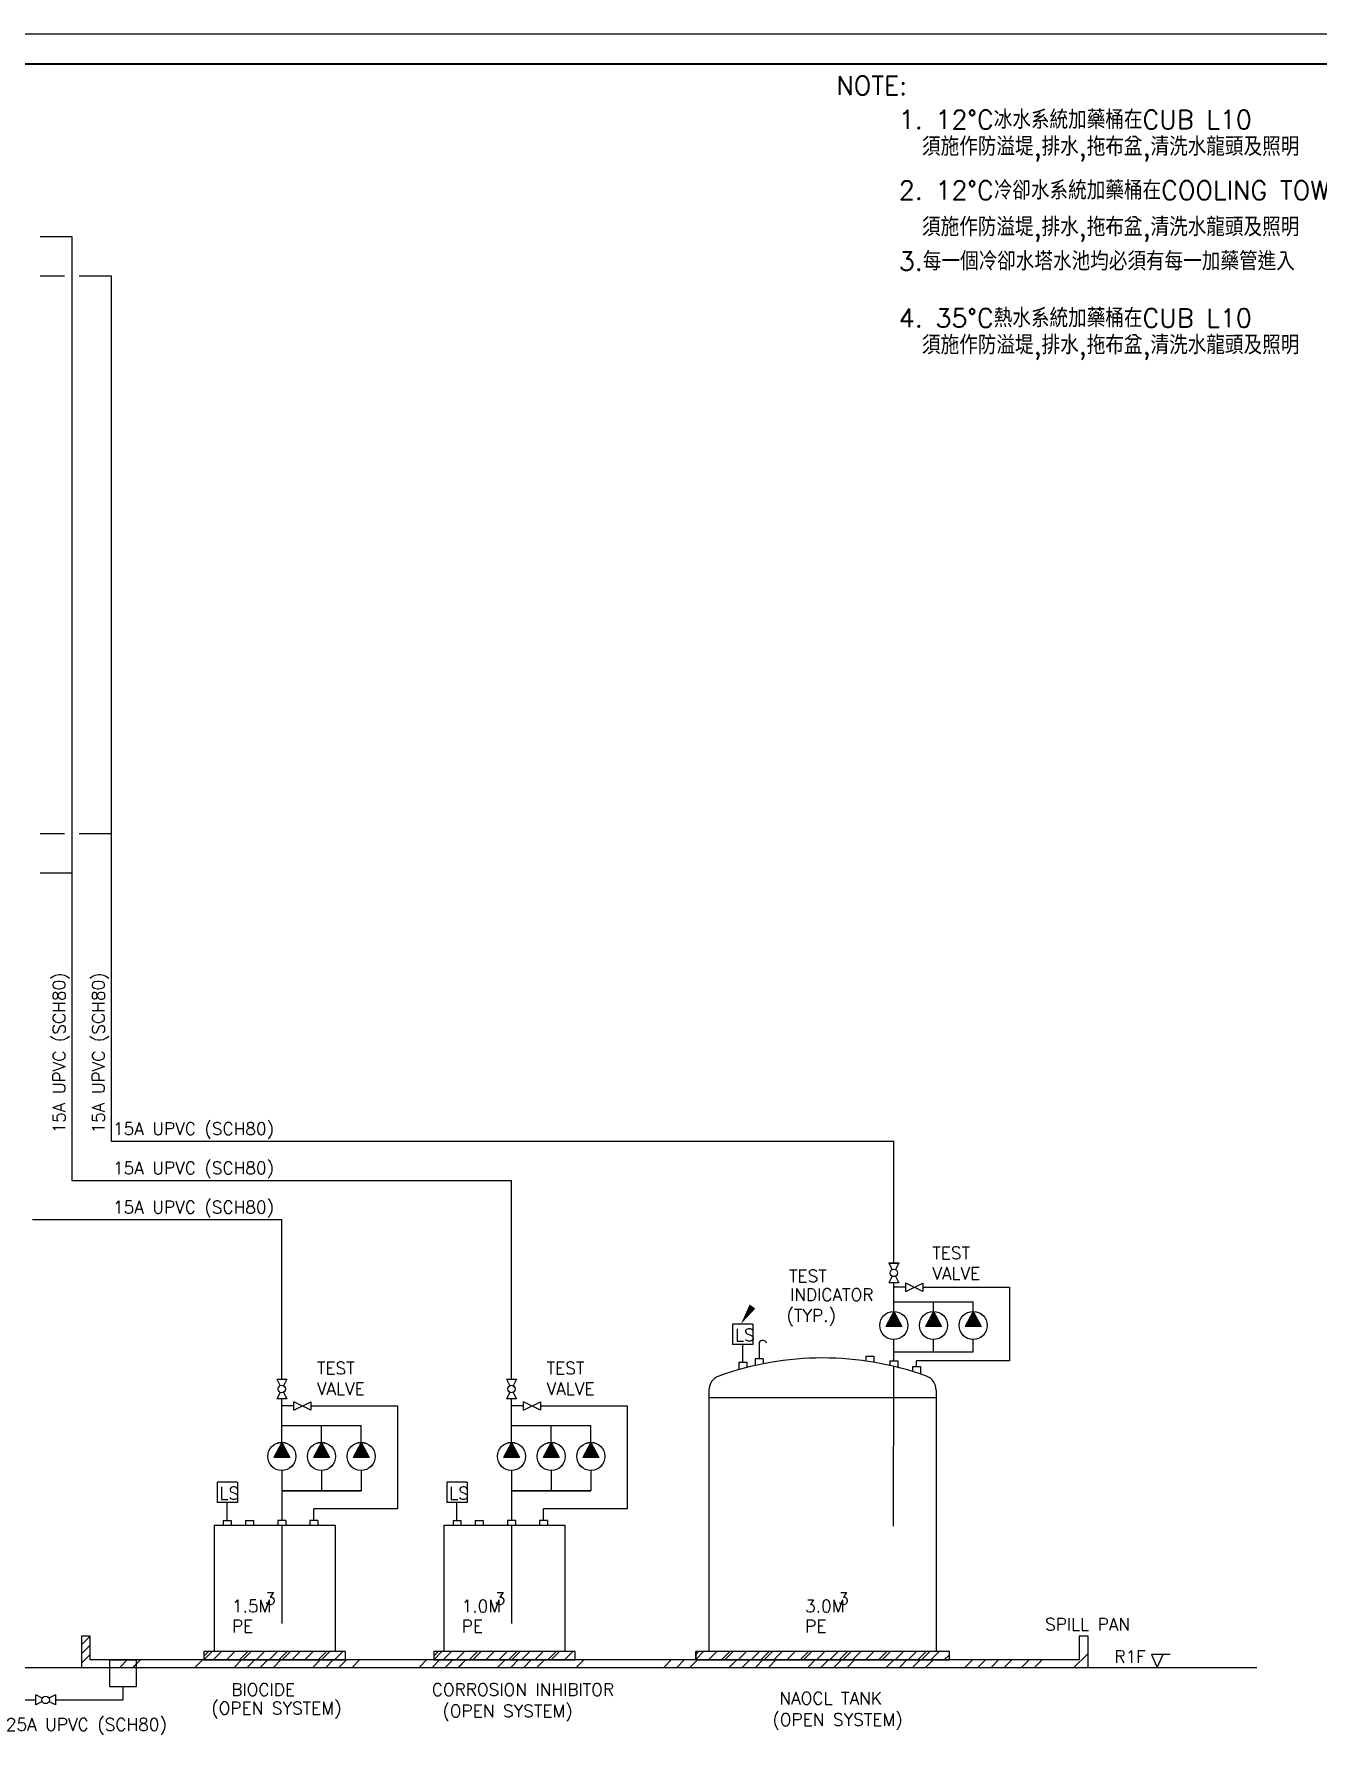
# Model space of a CAD drawing. Header units: millimetres. Extents: x 26 to 866, y -6072 to -5425.
# Drawn here: x 465.7 to 724.5, y -5769.2 to -5425.2 of the extents above; entities that cross this region are included whole.
import ezdxf
from ezdxf.enums import TextEntityAlignment as Align

# ---------------------------------------------------------------- set-up
doc = ezdxf.new("R2010")
doc.units = ezdxf.units.MM
doc.layers.add('M-CWTR-TEXT', color=7, linetype='Continuous')
doc.layers.add('M-HVAC-VALVE-FUTURE', color=8, linetype='Continuous')
doc.styles.add('AA-TXT', font='simplex.shx', dxfattribs={"width": 0.8, "bigfont": 'chineset.shx'})

# ---------------------------------------------------------------- blocks, each defined once
blk = doc.blocks.new('A$Ce967d797')
for p, q in [((409, 283), (0, 283)), ((406.53, 280.07), (2.47, 280.07))]:
    blk.add_line(p, q)
blk = doc.blocks.new('A$C525b6b98')
at = {"xscale": 1.000475039848343, "yscale": 1.000475039848343, "zscale": 1.000475039848343}
blk.add_blockref('A$Ce967d797', (0, 0), dxfattribs=at)
blk = doc.blocks.new('0111B')
for p, q in [((0, 4), (0.66, 2.67)), ((0, 4), (2, 4)), ((2, 4), (1.34, 2.67)), ((0.66, 1.33), (0, 0)), ((2, 0), (0, 0)), ((1.34, 1.33), (2, 0))]:
    blk.add_line(p, q)
blk.add_circle((1, 2), 0.75)
blk = doc.blocks.new('MA20D1')
at = {"linetype": 'ByBlock'}
for p, q in [((-0.5, -0.25), (-0.5, 0.25)), ((-0.5, -0.25), (0.5, 0.25)), ((0.5, -0.25), (-0.5, 0.25)), ((0.5, 0.25), (0.5, -0.25))]:
    blk.add_line(p, q, dxfattribs=at)
blk = doc.blocks.new('A$C95a938be')
at = {"layer": 'M-HVAC-VALVE-FUTURE'}
h = blk.add_hatch(dxfattribs=at)
h.set_pattern_fill('ANSI34', color=256, scale=14.933333, style=0)
h.set_pattern_definition([(45, (-147.731, -152.008), (-7.9196, 7.9196), []), (45, (-145.091, -152.008), (-7.9196, 7.9196), []), (45, (-142.451, -152.008), (-7.9196, 7.9196), []), (45, (-139.811, -152.008), (-7.9196, 7.9196), [])])
h.paths.add_polyline_path([(167.91, -88.87), (167.91, -90.55), (196.46, -90.55), (196.46, -88.87)])
h = blk.add_hatch(dxfattribs=at)
h.set_pattern_fill('ANSI34', color=256, scale=14.933333, style=0)
h.set_pattern_definition([(45, (-101.425, -152.008), (-7.9196, 7.9196), []), (45, (-98.785, -152.008), (-7.9196, 7.9196), []), (45, (-96.145, -152.008), (-7.9196, 7.9196), []), (45, (-93.505, -152.008), (-7.9196, 7.9196), [])])
h.paths.add_polyline_path([(214.22, -88.87), (214.22, -90.55), (242.77, -90.55), (242.77, -88.87)])
h = blk.add_hatch(dxfattribs=at)
h.set_pattern_fill('ANSI34', color=256, scale=14.933333, style=0)
h.set_pattern_definition([(45, (-101.694, -152.008), (-7.9196, 7.9196), []), (45, (-99.055, -152.008), (-7.9196, 7.9196), []), (45, (-96.415, -152.008), (-7.9196, 7.9196), []), (45, (-93.775, -152.008), (-7.9196, 7.9196), [])])
h.paths.add_polyline_path([(267.56, -88.87), (267.56, -90.55), (267.05, -90.55), (267.05, -88.87)])
h = blk.add_hatch(dxfattribs=at)
h.set_pattern_fill('ANSI34', color=252, scale=14.933333, style=0)
h.set_pattern_definition([(45, (-50.579, -152.008), (-7.9196, 7.9196), []), (45, (-47.939, -152.008), (-7.9196, 7.9196), []), (45, (-45.299, -152.008), (-7.9196, 7.9196), []), (45, (-42.66, -152.008), (-7.9196, 7.9196), [])])
h.paths.add_polyline_path([(267.05, -88.87), (267.05, -90.55), (318.17, -90.55), (318.17, -88.87)])
for p, q in [((134.86, 196.41), (141.27, 196.41)), ((141.27, 196.41), (141.27, 6.14)), ((134.86, 188.49), (139.77, 188.49)), ((142.77, 188.49), (149.19, 188.49)), ((149.19, 188.49), (149.19, 14.06)), ((134.86, 76.07), (139.77, 76.07)), ((142.77, 76.07), (149.19, 76.07)), ((134.86, 68.16), (141.27, 68.16)), ((149.19, 14.06), (306.97, 14.06)), ((306.97, -10.53), (306.97, 14.06)), ((141.27, 6.14), (229.9, 6.14)), ((229.9, -33.93), (229.9, 6.14)), ((133.36, -1.77), (183.59, -1.77)), ((183.59, -33.93), (183.59, -1.77)), ((306.96, -20.28), (306.97, -14.53)), ((309.4, -15.42), (306.96, -15.42)), ((312.81, -15.42), (330.31, -15.42)), ((330.31, -15.42), (330.31, -30.25)), ((306.96, -18.34), (322.97, -18.35)), ((314.96, -20.28), (314.97, -18.35)), ((322.96, -20.28), (322.97, -18.35)), ((278.57, -22.83), (274.46, -22.83)), ((274.46, -22.83), (274.46, -26.94)), ((278.57, -22.83), (278.57, -26.94)), ((278.57, -26.94), (274.46, -26.94)), ((276.51, -30.53), (276.51, -26.94)), ((306.96, -30.24), (306.96, -25.94)), ((314.96, -28.42), (314.96, -25.94)), ((322.96, -28.43), (322.96, -25.94)), ((306.96, -28.42), (322.96, -28.43)), ((330.31, -30.25), (311.55, -30.25)), ((311.55, -31.41), (311.55, -30.25)), ((306.94, -63.56), (306.96, -31.35)), ((269.72, -88.87), (269.72, -36.13)), ((269.72, -37.63), (315.5, -37.63)), ((315.5, -36.13), (315.5, -88.87)), ((183.59, -46.88), (183.59, -37.93)), ((186.03, -39.33), (183.59, -39.33)), ((189.44, -39.33), (206.93, -39.33)), ((206.93, -39.33), (206.93, -60.07)), ((229.9, -46.88), (229.9, -37.93)), ((232.33, -39.33), (229.9, -39.33)), ((235.75, -39.33), (253.24, -39.33)), ((253.24, -39.33), (253.24, -60.07)), ((183.59, -43.27), (199.59, -43.27)), ((191.59, -46.88), (191.59, -43.27)), ((199.59, -46.88), (199.59, -43.27)), ((229.9, -43.27), (245.9, -43.27)), ((237.9, -46.88), (237.9, -43.27)), ((245.9, -46.88), (245.9, -43.27)), ((170.55, -54.71), (170.55, -58.82)), ((174.66, -54.71), (170.55, -54.71)), ((174.66, -54.71), (174.66, -58.82)), ((183.59, -52.35), (183.59, -62.41)), ((191.59, -52.35), (191.59, -56.42)), ((199.59, -52.35), (199.59, -56.42)), ((216.85, -54.71), (216.85, -58.82)), ((220.96, -54.71), (216.85, -54.71)), ((220.96, -54.71), (220.96, -58.82)), ((229.9, -52.35), (229.9, -62.41)), ((237.9, -52.35), (237.9, -56.42)), ((245.9, -52.35), (245.9, -56.42)), ((183.59, -56.42), (199.59, -56.42)), ((229.9, -56.42), (245.9, -56.42)), ((174.66, -58.82), (170.55, -58.82)), ((172.6, -62.41), (172.6, -58.82)), ((206.93, -60.07), (190.04, -60.07)), ((190.04, -62.41), (190.04, -60.07)), ((220.96, -58.82), (216.85, -58.82)), ((218.91, -62.41), (218.91, -58.82)), ((253.24, -60.07), (236.34, -60.07)), ((236.34, -62.41), (236.34, -60.07)), ((183.59, -63.38), (183.59, -83.18)), ((229.9, -63.38), (229.9, -83.18)), ((144.97, -85.76), (143.2, -85.76)), ((143.2, -85.76), (143.2, -92.07)), ((144.97, -90.55), (144.97, -85.76)), ((344.36, -85.76), (344.36, -90.55)), ((346.12, -85.76), (344.36, -85.76)), ((346.12, -92.07), (346.12, -85.76)), ((194.35, -88.87), (170.02, -88.87)), ((240.65, -88.87), (216.33, -88.87)), ((315.5, -88.87), (269.72, -88.87)), ((358.94, -89.43), (360.09, -92.07)), ((362.68, -89.43), (358.94, -89.43)), ((360.09, -92.07), (361.24, -89.43)), ((109.19, -92.07), (143.2, -92.07)), ((143.2, -92.07), (346.12, -92.07)), ((344.36, -90.55), (144.97, -90.55)), ((166.07, -92.07), (167.58, -90.55)), ((173.99, -92.07), (175.5, -90.55)), ((176.63, -92.07), (178.14, -90.55)), ((179.27, -92.07), (180.78, -90.55)), ((181.91, -92.07), (183.42, -90.55)), ((189.83, -92.07), (191.34, -90.55)), ((192.47, -92.07), (193.98, -90.55)), ((195.11, -92.07), (196.62, -90.55)), ((197.75, -92.07), (199.26, -90.55)), ((211.27, -92.07), (212.78, -90.55)), ((213.9, -92.07), (215.42, -90.55)), ((216.54, -92.07), (218.06, -90.55)), ((219.18, -92.07), (220.7, -90.55)), ((227.1, -92.07), (228.62, -90.55)), ((229.74, -92.07), (231.26, -90.55)), ((232.38, -92.07), (233.9, -90.55)), ((235.02, -92.07), (236.54, -90.55)), ((242.94, -92.07), (244.46, -90.55)), ((265.86, -92.07), (267.38, -90.55)), ((151.56, -95.95), (151.56, -98.6)), ((129.23, -98.6), (133.99, -98.6)), ((137.99, -98.6), (151.56, -98.6))]:
    blk.add_line(p, q, dxfattribs=at)
at = {"layer": 'M-HVAC-VALVE-FUTURE', "linetype": 'Continuous'}
for p, q in [((306.96, -20.28), (305.33, -23.31)), ((306.96, -20.28), (308.6, -23.31)), ((314.96, -20.28), (313.33, -23.31)), ((314.96, -20.28), (316.6, -23.31)), ((322.96, -20.28), (321.33, -23.31)), ((322.96, -20.28), (324.6, -23.31)), ((308.6, -23.31), (305.33, -23.31)), ((316.6, -23.31), (313.33, -23.31)), ((324.6, -23.31), (321.33, -23.31)), ((279.85, -26.56), (279.85, -29.85)), ((275.71, -30.53), (275.71, -31.98)), ((275.71, -30.53), (277.31, -30.53)), ((277.31, -30.53), (277.31, -31.5)), ((279.05, -29.85), (279.05, -31.17)), ((280.65, -29.85), (279.05, -29.85)), ((280.65, -29.85), (280.65, -30.83)), ((301.34, -29.3), (302.94, -29.3)), ((301.34, -29.3), (301.34, -30.28)), ((302.94, -29.3), (302.94, -30.53)), ((306.16, -30.24), (306.16, -31.21)), ((306.16, -30.24), (307.76, -30.24)), ((307.76, -30.24), (307.76, -31.55)), ((310.75, -31.41), (310.75, -32.39)), ((310.75, -31.41), (312.35, -31.41)), ((312.35, -31.41), (312.35, -32.92)), ((183.59, -46.68), (181.96, -49.71)), ((183.59, -46.68), (185.22, -49.71)), ((191.59, -46.68), (189.96, -49.71)), ((191.59, -46.68), (193.22, -49.71)), ((199.59, -46.68), (197.96, -49.71)), ((199.59, -46.68), (201.22, -49.71)), ((229.9, -46.68), (228.27, -49.71)), ((229.9, -46.68), (231.53, -49.71)), ((237.9, -46.68), (236.27, -49.71)), ((237.9, -46.68), (239.53, -49.71)), ((245.9, -46.68), (244.27, -49.71)), ((245.9, -46.68), (247.53, -49.71)), ((185.22, -49.71), (181.96, -49.71)), ((193.22, -49.71), (189.96, -49.71)), ((201.22, -49.71), (197.96, -49.71)), ((231.53, -49.71), (228.27, -49.71)), ((239.53, -49.71), (236.27, -49.71)), ((247.53, -49.71), (244.27, -49.71)), ((170.02, -63.38), (194.35, -63.38)), ((170.02, -88.87), (170.02, -63.38)), ((171.8, -62.41), (173.4, -62.41)), ((171.8, -62.41), (171.8, -63.38)), ((173.4, -62.41), (173.4, -63.38)), ((176.28, -62.41), (176.28, -63.38)), ((176.28, -62.41), (177.88, -62.41)), ((177.88, -62.41), (177.88, -63.38)), ((182.79, -62.41), (182.79, -63.38)), ((184.39, -62.41), (182.79, -62.41)), ((184.39, -62.41), (184.39, -63.38)), ((189.24, -62.41), (189.24, -63.38)), ((190.83, -62.41), (189.24, -62.41)), ((190.83, -62.41), (190.83, -63.38)), ((194.35, -63.38), (194.35, -88.87)), ((216.33, -63.38), (240.65, -63.38)), ((216.33, -88.87), (216.33, -63.38)), ((218.11, -62.41), (219.71, -62.41)), ((218.11, -62.41), (218.11, -63.38)), ((219.71, -62.41), (219.71, -63.38)), ((222.58, -62.41), (222.58, -63.38)), ((222.58, -62.41), (224.18, -62.41)), ((224.18, -62.41), (224.18, -63.38)), ((229.1, -62.41), (229.1, -63.38)), ((230.7, -62.41), (229.1, -62.41)), ((230.7, -62.41), (230.7, -63.38)), ((235.54, -62.41), (235.54, -63.38)), ((237.14, -62.41), (235.54, -62.41)), ((237.14, -62.41), (237.14, -63.38)), ((240.65, -63.38), (240.65, -88.87))]:
    blk.add_line(p, q, dxfattribs=at)
at = {"layer": 'M-HVAC-VALVE-FUTURE', "color": 252}
for p, q in [((143.2, -87.52), (144.97, -85.75)), ((143.2, -89.3), (144.97, -87.53)), ((143.2, -91.22), (144.97, -89.45)), ((343.28, -92.07), (346.12, -89.23)), ((150.93, -92.07), (152.45, -90.55)), ((153.57, -92.07), (155.09, -90.55)), ((153.61, -92.07), (155.13, -90.55)), ((260.58, -92.07), (262.1, -90.55)), ((263.22, -92.07), (264.74, -90.55)), ((273.78, -92.07), (275.3, -90.55)), ((276.42, -92.07), (277.94, -90.55)), ((279.06, -92.07), (280.58, -90.55)), ((281.7, -92.07), (283.22, -90.55)), ((289.62, -92.07), (291.14, -90.55)), ((292.26, -92.07), (293.78, -90.55)), ((294.9, -92.07), (296.42, -90.55)), ((297.54, -92.07), (299.06, -90.55)), ((305.46, -92.07), (306.98, -90.55)), ((308.1, -92.07), (309.62, -90.55)), ((310.74, -92.07), (312.26, -90.55)), ((313.38, -92.07), (314.9, -90.55)), ((321.3, -92.07), (322.81, -90.55)), ((323.94, -92.07), (325.45, -90.55)), ((326.58, -92.07), (328.09, -90.55)), ((329.22, -92.07), (330.73, -90.55)), ((332.72, -92.07), (334.24, -90.55)), ((335.36, -92.07), (336.88, -90.55)), ((345.92, -92.07), (346.12, -91.87))]:
    blk.add_line(p, q, dxfattribs=at)
at = {"layer": 'M-HVAC-VALVE-FUTURE', "ltscale": 0.1}
blk.add_line((346.12, -92.07), (380.13, -92.07), dxfattribs=at)
at = {"layer": 'M-HVAC-VALVE-FUTURE'}
for points in [[(276.26, -22.83, 0, 0.747, 0), (277.46, -20.94, 0, 0, 0), (282.51, -12.97, 0, 0, 0), (285.37, -12.97, 0, 0, 0)], [(276.15, -22.83, 0, 1.41, 0), (278.48, -19.3, 0, 0, 0)]]:
    blk.add_lwpolyline(points, format="xyseb", dxfattribs=at)
for points in [[(167.91, -88.87), (167.91, -90.55), (196.46, -90.55), (196.46, -88.87)], [(214.22, -88.87), (214.22, -90.55), (242.77, -90.55), (242.77, -88.87)], [(267.05, -88.87), (267.05, -90.55), (267.05, -90.55), (267.05, -88.87)], [(267.05, -88.87), (267.05, -90.55), (318.17, -90.55), (318.17, -88.87)], [(148.9, -90.55), (154.21, -90.55), (154.21, -95.95), (148.9, -95.95)]]:
    blk.add_lwpolyline(points, close=True, dxfattribs=at)
at = {"layer": 'M-HVAC-VALVE-FUTURE', "linetype": 'Continuous'}
for centre in [(306.96, -23.11), (314.96, -23.11), (322.96, -23.11), (183.59, -49.52), (191.59, -49.52), (199.59, -49.52), (229.9, -49.52), (237.9, -49.52), (245.9, -49.52)]:
    blk.add_circle(centre, 2.83, dxfattribs=at)
at = {"layer": 'M-HVAC-VALVE-FUTURE'}
for centre, radius, start, end in [((280.55, -26.9), 0.78, 14.3166, 154.1142), ((292.61, -91.28), 61.62, 70.1515, 109.8485), ((272.7, -36.13), 2.99, 109.8485, 180), ((312.52, -36.13), 2.99, 0, 70.1515)]:
    blk.add_arc(centre, radius, start, end, dxfattribs=at)
at = {"layer": 'M-HVAC-VALVE-FUTURE', "linetype": 'Continuous'}
for points in [[(306.96, -20.28), (305.33, -23.31), (308.6, -23.31)], [(314.96, -20.28), (313.33, -23.31), (316.6, -23.31)], [(322.96, -20.28), (321.33, -23.31), (324.6, -23.31)], [(183.59, -46.68), (181.96, -49.71), (185.22, -49.71)], [(191.59, -46.68), (189.96, -49.71), (193.22, -49.71)], [(199.59, -46.68), (197.96, -49.71), (201.22, -49.71)], [(229.9, -46.68), (228.27, -49.71), (231.53, -49.71)], [(237.9, -46.68), (236.27, -49.71), (239.53, -49.71)], [(245.9, -46.68), (244.27, -49.71), (247.53, -49.71)]]:
    blk.add_solid(points, dxfattribs=at)
at = {"layer": 'M-HVAC-VALVE-FUTURE'}
for p in [(305.97, -14.53), (182.59, -37.93), (228.9, -37.93)]:
    blk.add_blockref('0111B', p, dxfattribs=at)
at = {"layer": 'M-HVAC-VALVE-FUTURE', "color": 2, "linetype": 'Continuous', "xscale": 3.413759999999911, "yscale": 3.413759999999911, "zscale": 3.413759999999911, "rotation": 7.648481504231543e-07}
for p in [(311.11, -15.42), (187.73, -39.33), (234.04, -39.33)]:
    blk.add_blockref('MA20D1', p, dxfattribs=at)
at = {"layer": 'M-HVAC-VALVE-FUTURE', "rotation": 270}
blk.add_blockref('0111B', (133.99, -97.6), dxfattribs=at)
at = {"layer": 'M-HVAC-VALVE-FUTURE', "linetype": 'Continuous', "style": 'AA-TXT'}
for p in [(139.96, 31.83), (147.88, 31.83)]:
    blk.add_text('15A UPVC (SCH80)', height=2.5, rotation=90, dxfattribs=at).set_placement(p, align=Align.CENTER)
for s, p in [('15A UPVC (SCH80)', (165.8, 15.31)), ('15A UPVC (SCH80)', (165.8, 7.39)), ('15A UPVC (SCH80)', (165.8, -0.52)), ('25A UPVC (SCH80)', (144.2, -104.8))]:
    blk.add_text(s, height=2.5, dxfattribs=at).set_placement(p, align=Align.CENTER)
for s, p in [('TEST ', (314.74, -9.74)), ('TEST ', (285.85, -14.39)), ('VALVE', (314.74, -13.88)), ('INDICATOR', (286.04, -18.16)), ('(TYP.)', (285.33, -22.36)), ('1.5M', (173.55, -80.94)), ('3', (180.21, -79.42)), ('1.0M', (219.86, -80.94)), ('3', (226.51, -79.42)), ('3.0M', (289.1, -80.94)), ('3', (295.75, -79.42)), ('PE', (173.56, -84.98)), ('PE', (219.87, -84.98)), ('PE', (289.1, -84.98)), ('BIOCIDE', (173.41, -97.77)), ('CORROSION INHIBITOR', (213.83, -97.77)), ('(OPEN SYSTEM)', (169.38, -101.52)), ('(OPEN SYSTEM)', (215.97, -102.08)), ('NAOCL TANK', (283.91, -99.51)), ('(OPEN SYSTEM)', (282.49, -103.82))]:
    blk.add_text(s, height=2.5, dxfattribs=at).set_placement(p)
at = {"layer": 'M-HVAC-VALVE-FUTURE', "style": 'AA-TXT'}
for s, p in [('LS', (274.94, -26.29)), ('TEST ', (190.67, -32.96)), ('TEST ', (236.98, -32.96)), ('VALVE', (190.67, -37.1)), ('VALVE', (236.98, -37.1)), ('LS', (171.03, -58.17)), ('LS', (217.34, -58.17)), ('SPILL PAN', (337.46, -84.61))]:
    blk.add_text(s, height=2.5, dxfattribs=at).set_placement(p)
blk.add_attdef('R1F', text='', height=2.5, dxfattribs=at).set_placement((357.76, -91.11), align=Align.RIGHT)

msp = doc.modelspace()

# ---------------------------------------------------------------- hatches: boundary and pattern name
at = {"layer": 'M-HVAC-VALVE-FUTURE'}
h = msp.add_hatch(dxfattribs=at)
h.set_pattern_fill('ANSI34', color=256, scale=14.933333, style=0)
h.set_pattern_definition([(45, (184.33, -5814.387), (-7.9196, 7.9196), []), (45, (186.97, -5814.387), (-7.9196, 7.9196), []), (45, (189.61, -5814.387), (-7.9196, 7.9196), []), (45, (192.25, -5814.387), (-7.9196, 7.9196), [])])
h.paths.add_polyline_path([(499.97, -5751.25), (499.97, -5752.93), (528.52, -5752.93), (528.52, -5751.25)])
h = msp.add_hatch(dxfattribs=at)
h.set_pattern_fill('ANSI34', color=256, scale=14.933333, style=0)
h.set_pattern_definition([(45, (230.636, -5814.387), (-7.9196, 7.9196), []), (45, (233.275, -5814.387), (-7.9196, 7.9196), []), (45, (235.915, -5814.387), (-7.9196, 7.9196), []), (45, (238.555, -5814.387), (-7.9196, 7.9196), [])])
h.paths.add_polyline_path([(546.28, -5751.25), (546.28, -5752.93), (574.83, -5752.93), (574.83, -5751.25)])
h = msp.add_hatch(dxfattribs=at)
h.set_pattern_fill('ANSI34', color=256, scale=14.933333, style=0)
h.set_pattern_definition([(45, (230.366, -5814.387), (-7.9196, 7.9196), []), (45, (233.006, -5814.387), (-7.9196, 7.9196), []), (45, (235.646, -5814.387), (-7.9196, 7.9196), []), (45, (238.286, -5814.387), (-7.9196, 7.9196), [])])
h.paths.add_polyline_path([(599.62, -5751.25), (599.62, -5752.93), (599.11, -5752.93), (599.11, -5751.25)])
h = msp.add_hatch(dxfattribs=at)
h.set_pattern_fill('ANSI34', color=252, scale=14.933333, style=0)
h.set_pattern_definition([(45, (281.481, -5814.387), (-7.9196, 7.9196), []), (45, (284.121, -5814.387), (-7.9196, 7.9196), []), (45, (286.761, -5814.387), (-7.9196, 7.9196), []), (45, (289.401, -5814.387), (-7.9196, 7.9196), [])])
h.paths.add_polyline_path([(599.11, -5751.25), (599.11, -5752.93), (650.23, -5752.93), (650.23, -5751.25)])

# ---------------------------------------------------------------- linework, layer by layer
at = {"layer": 'DefPoints'}
msp.add_lwpolyline([(31.33, -5431.2), (761.73, -5431.2), (761.73, -6000.38), (31.33, -6000.38)], close=True, dxfattribs=at)
msp.add_lwpolyline([(31.33, -5431.2), (761.73, -5431.2), (761.73, -6000.38), (31.33, -6000.38)], close=True, dxfattribs=at)
msp.add_lwpolyline([(31.33, -5431.2), (761.73, -5431.2), (761.73, -6000.38), (31.33, -6000.38)], close=True, dxfattribs=at)
msp.add_lwpolyline([(31.33, -5431.2), (761.73, -5431.2), (761.73, -6000.38), (31.33, -6000.38)], close=True, dxfattribs=at)
at = {"layer": 'M-HVAC-VALVE-FUTURE'}
for p, q in [((466.92, -5465.97), (473.33, -5465.97)), ((473.33, -5465.97), (473.33, -5656.24)), ((466.92, -5473.89), (471.83, -5473.89)), ((474.83, -5473.89), (481.25, -5473.89)), ((481.25, -5473.89), (481.25, -5648.32)), ((466.92, -5586.3), (471.83, -5586.3)), ((474.83, -5586.3), (481.25, -5586.3)), ((466.92, -5594.22), (473.33, -5594.22)), ((481.25, -5648.32), (639.03, -5648.32)), ((639.03, -5672.9), (639.03, -5648.32)), ((473.33, -5656.24), (561.96, -5656.24)), ((561.96, -5696.31), (561.96, -5656.24)), ((465.42, -5664.15), (515.65, -5664.15)), ((515.65, -5696.31), (515.65, -5664.15)), ((639.03, -5682.66), (639.03, -5676.9)), ((641.46, -5677.8), (639.03, -5677.8)), ((644.87, -5677.8), (662.37, -5677.8)), ((662.37, -5677.8), (662.37, -5692.63)), ((639.02, -5680.72), (655.03, -5680.73)), ((647.03, -5682.66), (647.03, -5680.73)), ((655.03, -5682.66), (655.03, -5680.73)), ((610.63, -5685.21), (606.52, -5685.21)), ((606.52, -5685.21), (606.52, -5689.32)), ((610.63, -5685.21), (610.63, -5689.32)), ((610.63, -5689.32), (606.52, -5689.32)), ((608.57, -5692.91), (608.57, -5689.32)), ((639.02, -5692.61), (639.02, -5688.32)), ((647.02, -5690.8), (647.02, -5688.32)), ((655.02, -5690.81), (655.02, -5688.32)), ((639, -5725.94), (639.02, -5693.73)), ((639.02, -5690.8), (655.02, -5690.81)), ((662.37, -5692.63), (643.61, -5692.63)), ((643.61, -5693.79), (643.61, -5692.63)), ((515.65, -5709.26), (515.65, -5700.31)), ((561.96, -5709.26), (561.96, -5700.31)), ((601.78, -5751.25), (601.78, -5698.51)), ((601.78, -5700.01), (647.57, -5700.01)), ((647.57, -5698.51), (647.57, -5751.25)), ((518.09, -5701.71), (515.65, -5701.71)), ((521.5, -5701.71), (539, -5701.71)), ((539, -5701.71), (539, -5722.45)), ((564.39, -5701.71), (561.96, -5701.71)), ((567.81, -5701.71), (585.3, -5701.71)), ((585.3, -5701.71), (585.3, -5722.45)), ((515.65, -5705.65), (531.65, -5705.65)), ((523.65, -5709.26), (523.65, -5705.65)), ((531.65, -5709.26), (531.65, -5705.65)), ((561.96, -5705.65), (577.96, -5705.65)), ((569.96, -5709.26), (569.96, -5705.65)), ((577.96, -5709.26), (577.96, -5705.65)), ((515.65, -5714.73), (515.65, -5724.79)), ((523.65, -5714.73), (523.65, -5718.79)), ((531.65, -5714.73), (531.65, -5718.79)), ((561.96, -5714.73), (561.96, -5724.79)), ((569.96, -5714.73), (569.96, -5718.79)), ((577.96, -5714.73), (577.96, -5718.79)), ((502.61, -5717.09), (502.61, -5721.2)), ((506.72, -5717.09), (502.61, -5717.09)), ((506.72, -5717.09), (506.72, -5721.2)), ((548.91, -5717.09), (548.91, -5721.2)), ((553.02, -5717.09), (548.91, -5717.09)), ((553.02, -5717.09), (553.02, -5721.2)), ((506.72, -5721.2), (502.61, -5721.2)), ((504.66, -5724.79), (504.66, -5721.2)), ((515.65, -5718.79), (531.65, -5718.79)), ((553.02, -5721.2), (548.91, -5721.2)), ((550.97, -5724.79), (550.97, -5721.2)), ((561.96, -5718.79), (577.96, -5718.79)), ((539, -5722.45), (522.1, -5722.45)), ((522.1, -5724.79), (522.1, -5722.45)), ((585.3, -5722.45), (568.4, -5722.45)), ((568.4, -5724.79), (568.4, -5722.45)), ((515.65, -5725.76), (515.65, -5745.56)), ((561.96, -5725.76), (561.96, -5745.56)), ((477.03, -5748.14), (475.26, -5748.14)), ((475.26, -5748.14), (475.26, -5754.45)), ((477.03, -5752.93), (477.03, -5748.14)), ((676.42, -5748.14), (676.42, -5752.93)), ((678.19, -5748.14), (676.42, -5748.14)), ((678.19, -5754.45), (678.19, -5748.14)), ((526.41, -5751.25), (502.08, -5751.25)), ((572.71, -5751.25), (548.39, -5751.25)), ((647.57, -5751.25), (601.78, -5751.25)), ((691, -5751.81), (692.15, -5754.45)), ((694.75, -5751.81), (691, -5751.81)), ((692.15, -5754.45), (693.3, -5751.81)), ((441.25, -5754.45), (475.26, -5754.45)), ((475.26, -5754.45), (678.19, -5754.45)), ((676.42, -5752.93), (477.03, -5752.93)), ((498.13, -5754.45), (499.64, -5752.93)), ((506.05, -5754.45), (507.56, -5752.93)), ((508.69, -5754.45), (510.2, -5752.93)), ((511.33, -5754.45), (512.84, -5752.93)), ((513.97, -5754.45), (515.48, -5752.93)), ((521.89, -5754.45), (523.4, -5752.93)), ((524.53, -5754.45), (526.04, -5752.93)), ((527.17, -5754.45), (528.68, -5752.93)), ((529.81, -5754.45), (531.32, -5752.93)), ((543.33, -5754.45), (544.84, -5752.93)), ((545.97, -5754.45), (547.48, -5752.93)), ((548.61, -5754.45), (550.12, -5752.93)), ((551.25, -5754.45), (552.76, -5752.93)), ((559.16, -5754.45), (560.68, -5752.93)), ((561.8, -5754.45), (563.32, -5752.93)), ((564.44, -5754.45), (565.96, -5752.93)), ((567.08, -5754.45), (568.6, -5752.93)), ((575, -5754.45), (576.52, -5752.93)), ((597.92, -5754.45), (599.44, -5752.93)), ((483.62, -5758.33), (483.62, -5760.98)), ((461.29, -5760.98), (466.05, -5760.98)), ((470.05, -5760.98), (483.62, -5760.98))]:
    msp.add_line(p, q, dxfattribs=at)
at = {"layer": 'M-HVAC-VALVE-FUTURE', "linetype": 'Continuous'}
for p, q in [((639.03, -5682.66), (637.39, -5685.69)), ((639.03, -5682.66), (640.66, -5685.69)), ((647.03, -5682.66), (645.39, -5685.69)), ((647.03, -5682.66), (648.66, -5685.69)), ((655.03, -5682.66), (653.39, -5685.69)), ((655.03, -5682.66), (656.66, -5685.69)), ((640.66, -5685.69), (637.39, -5685.69)), ((648.66, -5685.69), (645.39, -5685.69)), ((656.66, -5685.69), (653.39, -5685.69)), ((611.91, -5688.94), (611.91, -5692.23)), ((607.77, -5692.91), (607.77, -5694.36)), ((607.77, -5692.91), (609.37, -5692.91)), ((609.37, -5692.91), (609.37, -5693.88)), ((611.11, -5692.23), (611.11, -5693.55)), ((612.71, -5692.23), (611.11, -5692.23)), ((612.71, -5692.23), (612.71, -5693.21)), ((633.4, -5691.68), (635, -5691.68)), ((633.4, -5691.68), (633.4, -5692.66)), ((635, -5691.68), (635, -5692.91)), ((638.22, -5692.61), (638.22, -5693.59)), ((638.22, -5692.61), (639.82, -5692.61)), ((639.82, -5692.61), (639.82, -5693.93)), ((642.81, -5693.79), (642.81, -5694.77)), ((642.81, -5693.79), (644.41, -5693.79)), ((644.41, -5693.79), (644.41, -5695.3)), ((515.65, -5709.06), (514.02, -5712.09)), ((515.65, -5709.06), (517.28, -5712.09)), ((523.65, -5709.06), (522.02, -5712.09)), ((523.65, -5709.06), (525.28, -5712.09)), ((531.65, -5709.06), (530.02, -5712.09)), ((531.65, -5709.06), (533.28, -5712.09)), ((561.96, -5709.06), (560.33, -5712.09)), ((561.96, -5709.06), (563.59, -5712.09)), ((569.96, -5709.06), (568.33, -5712.09)), ((569.96, -5709.06), (571.59, -5712.09)), ((577.96, -5709.06), (576.33, -5712.09)), ((577.96, -5709.06), (579.59, -5712.09)), ((517.28, -5712.09), (514.02, -5712.09)), ((525.28, -5712.09), (522.02, -5712.09)), ((533.28, -5712.09), (530.02, -5712.09)), ((563.59, -5712.09), (560.33, -5712.09)), ((571.59, -5712.09), (568.33, -5712.09)), ((579.59, -5712.09), (576.33, -5712.09)), ((503.86, -5724.79), (505.46, -5724.79)), ((503.86, -5724.79), (503.86, -5725.76)), ((505.46, -5724.79), (505.46, -5725.76)), ((508.34, -5724.79), (508.34, -5725.76)), ((508.34, -5724.79), (509.94, -5724.79)), ((509.94, -5724.79), (509.94, -5725.76)), ((514.85, -5724.79), (514.85, -5725.76)), ((516.45, -5724.79), (514.85, -5724.79)), ((516.45, -5724.79), (516.45, -5725.76)), ((521.3, -5724.79), (521.3, -5725.76)), ((522.9, -5724.79), (521.3, -5724.79)), ((522.9, -5724.79), (522.9, -5725.76)), ((550.17, -5724.79), (551.77, -5724.79)), ((550.17, -5724.79), (550.17, -5725.76)), ((551.77, -5724.79), (551.77, -5725.76)), ((554.64, -5724.79), (554.64, -5725.76)), ((554.64, -5724.79), (556.24, -5724.79)), ((556.24, -5724.79), (556.24, -5725.76)), ((561.16, -5724.79), (561.16, -5725.76)), ((562.76, -5724.79), (561.16, -5724.79)), ((562.76, -5724.79), (562.76, -5725.76)), ((567.6, -5724.79), (567.6, -5725.76)), ((569.2, -5724.79), (567.6, -5724.79)), ((569.2, -5724.79), (569.2, -5725.76)), ((502.08, -5725.76), (526.41, -5725.76)), ((502.08, -5751.25), (502.08, -5725.76)), ((526.41, -5725.76), (526.41, -5751.25)), ((548.39, -5725.76), (572.71, -5725.76)), ((548.39, -5751.25), (548.39, -5725.76)), ((572.71, -5725.76), (572.71, -5751.25))]:
    msp.add_line(p, q, dxfattribs=at)
at = {"layer": 'M-HVAC-VALVE-FUTURE', "color": 252}
for p, q in [((475.26, -5749.89), (477.03, -5748.13)), ((475.26, -5751.68), (477.03, -5749.91)), ((475.26, -5753.6), (477.03, -5751.83)), ((675.34, -5754.45), (678.19, -5751.6)), ((482.99, -5754.45), (484.51, -5752.93)), ((485.63, -5754.45), (487.15, -5752.93)), ((485.67, -5754.45), (487.19, -5752.93)), ((592.64, -5754.45), (594.16, -5752.93)), ((595.28, -5754.45), (596.8, -5752.93)), ((605.84, -5754.45), (607.36, -5752.93)), ((608.48, -5754.45), (610, -5752.93)), ((611.12, -5754.45), (612.64, -5752.93)), ((613.76, -5754.45), (615.28, -5752.93)), ((621.68, -5754.45), (623.2, -5752.93)), ((624.32, -5754.45), (625.84, -5752.93)), ((626.96, -5754.45), (628.48, -5752.93)), ((629.6, -5754.45), (631.12, -5752.93)), ((637.52, -5754.45), (639.04, -5752.93)), ((640.16, -5754.45), (641.68, -5752.93)), ((642.8, -5754.45), (644.32, -5752.93)), ((645.44, -5754.45), (646.96, -5752.93)), ((653.36, -5754.45), (654.88, -5752.93)), ((656, -5754.45), (657.52, -5752.93)), ((658.64, -5754.45), (660.16, -5752.93)), ((661.28, -5754.45), (662.8, -5752.93)), ((664.78, -5754.45), (666.3, -5752.93)), ((667.42, -5754.45), (668.94, -5752.93)), ((677.98, -5754.45), (678.19, -5754.24))]:
    msp.add_line(p, q, dxfattribs=at)
at = {"layer": 'M-HVAC-VALVE-FUTURE', "ltscale": 0.1}
msp.add_line((678.19, -5754.45), (712.19, -5754.45), dxfattribs=at)
at = {"layer": 'M-HVAC-VALVE-FUTURE'}
for points in [[(608.32, -5685.21, 0, 0.747, 0), (609.52, -5683.32, 0, 0, 0), (614.57, -5675.35, 0, 0, 0), (617.43, -5675.35, 0, 0, 0)], [(608.21, -5685.21, 0, 1.41, 0), (610.54, -5681.68, 0, 0, 0)]]:
    msp.add_lwpolyline(points, format="xyseb", dxfattribs=at)
for points in [[(499.97, -5751.25), (499.97, -5752.93), (528.52, -5752.93), (528.52, -5751.25)], [(546.28, -5751.25), (546.28, -5752.93), (574.83, -5752.93), (574.83, -5751.25)], [(599.11, -5751.25), (599.11, -5752.93), (599.11, -5752.93), (599.11, -5751.25)], [(599.11, -5751.25), (599.11, -5752.93), (650.23, -5752.93), (650.23, -5751.25)], [(480.96, -5752.93), (486.27, -5752.93), (486.27, -5758.33), (480.96, -5758.33)]]:
    msp.add_lwpolyline(points, close=True, dxfattribs=at)
at = {"layer": 'M-HVAC-VALVE-FUTURE', "linetype": 'Continuous'}
for centre in [(639.03, -5685.49), (647.03, -5685.49), (655.03, -5685.49), (515.65, -5711.89), (523.65, -5711.89), (531.65, -5711.89), (561.96, -5711.89), (569.96, -5711.89), (577.96, -5711.89)]:
    msp.add_circle(centre, 2.83, dxfattribs=at)
at = {"layer": 'M-HVAC-VALVE-FUTURE'}
for centre, radius, start, end in [((612.61, -5689.28), 0.78, 14.3166, 154.1142), ((624.67, -5753.66), 61.62, 70.1515, 109.8485), ((604.76, -5698.51), 2.99, 109.8485, 180), ((644.58, -5698.51), 2.99, 0, 70.1515)]:
    msp.add_arc(centre, radius, start, end, dxfattribs=at)
at = {"layer": 'M-HVAC-VALVE-FUTURE', "linetype": 'Continuous'}
for points in [[(639.03, -5682.66), (637.39, -5685.69), (640.66, -5685.69)], [(647.03, -5682.66), (645.39, -5685.69), (648.66, -5685.69)], [(655.03, -5682.66), (653.39, -5685.69), (656.66, -5685.69)], [(515.65, -5709.06), (514.02, -5712.09), (517.28, -5712.09)], [(523.65, -5709.06), (522.02, -5712.09), (525.28, -5712.09)], [(531.65, -5709.06), (530.02, -5712.09), (533.28, -5712.09)], [(561.96, -5709.06), (560.33, -5712.09), (563.59, -5712.09)], [(569.96, -5709.06), (568.33, -5712.09), (571.59, -5712.09)], [(577.96, -5709.06), (576.33, -5712.09), (579.59, -5712.09)]]:
    msp.add_solid(points, dxfattribs=at)

# ---------------------------------------------------------------- block references
at = {"ltscale": 2, "xscale": 2.052814562332979, "yscale": 2.052814562332979, "zscale": 2.052814562332979}
msp.add_blockref('A$C525b6b98', (26.25, -6006.4), dxfattribs=at)
msp.add_blockref('A$C95a938be', (332.06, -5662.38))
at = {"layer": 'M-HVAC-VALVE-FUTURE'}
for p in [(638.03, -5676.9), (514.65, -5700.31), (560.96, -5700.31)]:
    msp.add_blockref('0111B', p, dxfattribs=at)
at = {"layer": 'M-HVAC-VALVE-FUTURE', "color": 2, "linetype": 'Continuous', "xscale": 3.413759999999911, "yscale": 3.413759999999911, "zscale": 3.413759999999911, "rotation": 7.648481504231543e-07}
for p in [(643.17, -5677.8), (519.79, -5701.71), (566.1, -5701.71)]:
    msp.add_blockref('MA20D1', p, dxfattribs=at)
at = {"layer": 'M-HVAC-VALVE-FUTURE', "rotation": 270}
msp.add_blockref('0111B', (466.05, -5759.98), dxfattribs=at)

# ---------------------------------------------------------------- texts
at = {"layer": 'M-CWTR-TEXT', "linetype": 'Continuous', "style": 'AA-TXT'}
for s, p in [('4. 35%%DC熱水系統加藥桶在CUB L10', (640.05, -5484.28)), ('須施作防溢堤,排水,拖布盆,清洗水龍頭及照明', (644.71, -5489.71))]:
    msp.add_text(s, height=3.75, dxfattribs=at).set_placement(p)
at = {"layer": 'M-HVAC-VALVE-FUTURE', "linetype": 'Continuous', "style": 'AA-TXT'}
for s, height, p in [('NOTE:', 3.75, (627.42, -5437.41)), ('1. 12%%DC冰水系統加藥桶在CUB L10', 3.75, (640.05, -5444.28)), ('須施作防溢堤,排水,拖布盆,清洗水龍頭及照明', 3.75, (644.71, -5449.71)), ('2. 12%%DC冷卻水系統加藥桶在COOLING TOWER 下方', 3.75, (640.05, -5458.53)), ('須施作防溢堤,排水,拖布盆,清洗水龍頭及照明', 3.75, (644.71, -5465.91)), ('3.每一個冷卻水塔水池均必須有每一加藥管進入', 3.75, (640.05, -5472.82)), ('TEST ', 2.5, (646.8, -5672.12)), ('TEST ', 2.5, (617.91, -5676.77)), ('VALVE', 2.5, (646.8, -5676.26)), ('INDICATOR', 2.5, (618.1, -5680.54)), ('(TYP.)', 2.5, (617.4, -5684.74)), ('1.5M', 2.5, (505.61, -5743.32)), ('3', 2.5, (512.27, -5741.8)), ('1.0M', 2.5, (551.92, -5743.32)), ('3', 2.5, (558.57, -5741.8)), ('3.0M', 2.5, (621.16, -5743.32)), ('3', 2.5, (627.81, -5741.8)), ('PE', 2.5, (505.62, -5747.36)), ('PE', 2.5, (551.93, -5747.36)), ('PE', 2.5, (621.16, -5747.36)), ('BIOCIDE', 2.5, (505.47, -5760.15)), ('CORROSION INHIBITOR', 2.5, (545.89, -5760.15)), ('NAOCL TANK', 2.5, (615.97, -5761.89)), ('(OPEN SYSTEM)', 2.5, (501.44, -5763.9)), ('(OPEN SYSTEM)', 2.5, (548.03, -5764.46)), ('(OPEN SYSTEM)', 2.5, (614.55, -5766.2))]:
    msp.add_text(s, height=height, dxfattribs=at).set_placement(p)
for p in [(472.02, -5630.55), (479.94, -5630.55)]:
    msp.add_text('15A UPVC (SCH80)', height=2.5, rotation=90, dxfattribs=at).set_placement(p, align=Align.CENTER)
for s, p in [('15A UPVC (SCH80)', (497.86, -5647.07)), ('15A UPVC (SCH80)', (497.86, -5654.99)), ('15A UPVC (SCH80)', (497.86, -5662.9)), ('25A UPVC (SCH80)', (476.26, -5767.18))]:
    msp.add_text(s, height=2.5, dxfattribs=at).set_placement(p, align=Align.CENTER)
at = {"layer": 'M-HVAC-VALVE-FUTURE', "style": 'AA-TXT'}
for s, p in [('LS', (607.01, -5688.67)), ('TEST ', (522.73, -5695.34)), ('TEST ', (569.04, -5695.34)), ('VALVE', (522.73, -5699.48)), ('VALVE', (569.04, -5699.48)), ('LS', (503.09, -5720.55)), ('LS', (549.4, -5720.55)), ('SPILL PAN', (669.52, -5746.99))]:
    msp.add_text(s, height=2.5, dxfattribs=at).set_placement(p)
msp.add_attdef('R1F', text='', height=2.5, dxfattribs=at).set_placement((689.82, -5753.49), align=Align.RIGHT)

doc.saveas('drawing.dxf')
